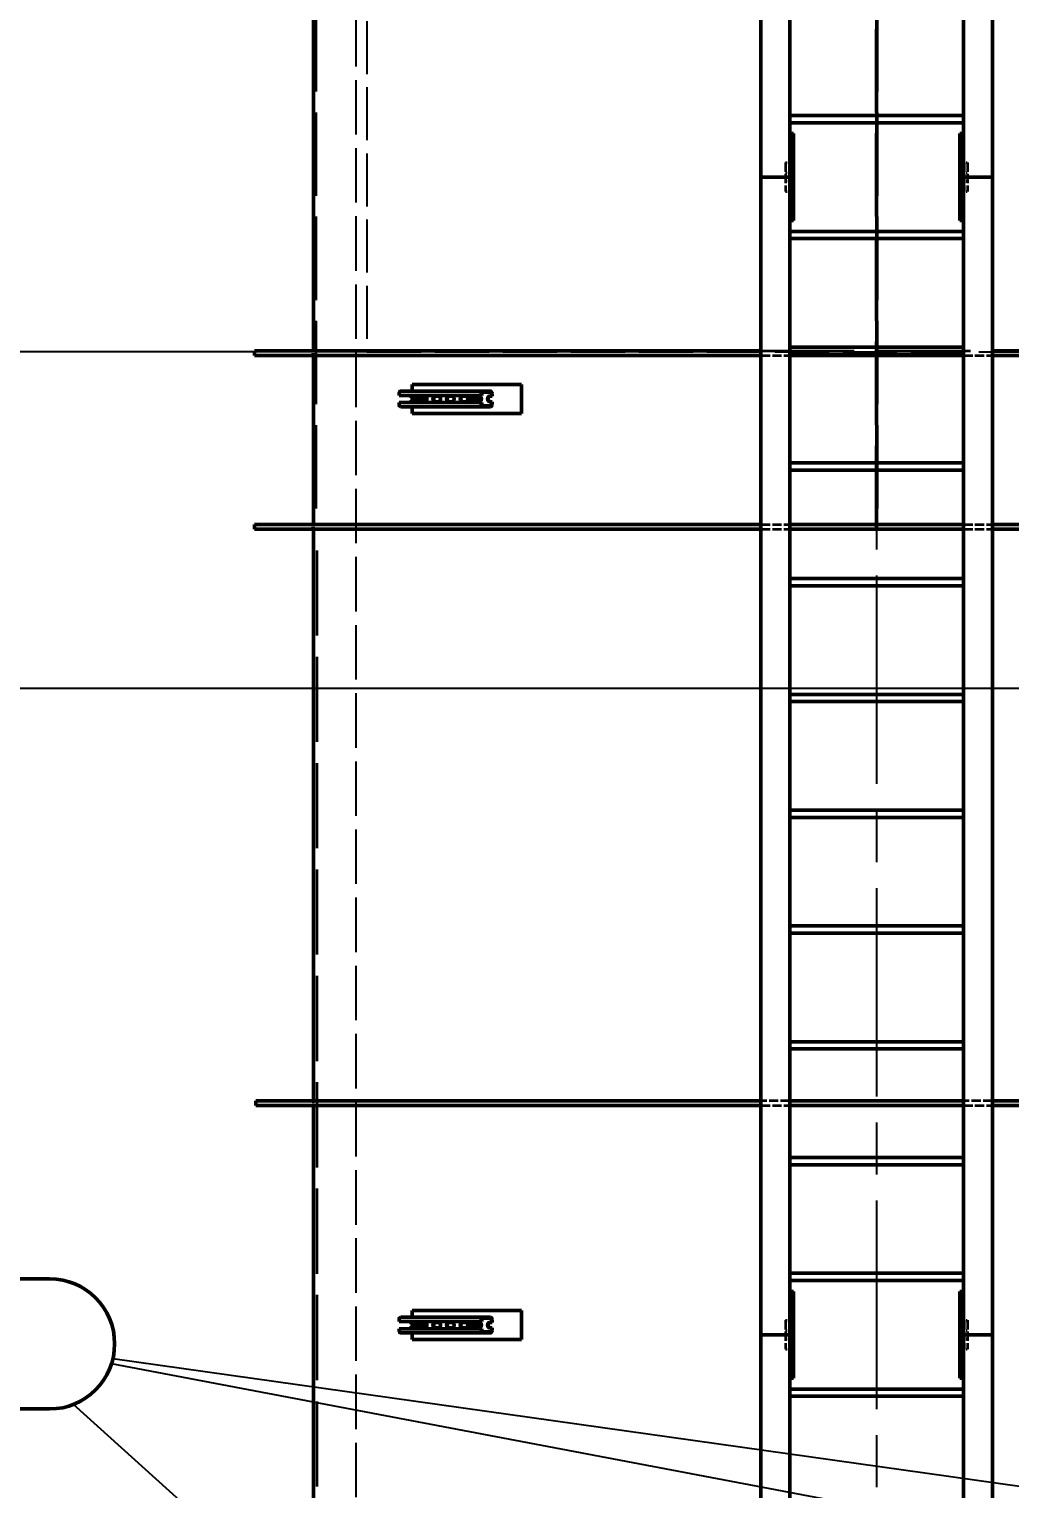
# Model space of a CAD drawing. Header units: inches. Extents: x 11 to 1621, y 11 to 1332.
# Drawn here: x 176.6 to 278.3, y 413.5 to 564.8 of the extents above; entities that cross this region are included whole.
import ezdxf
from ezdxf.enums import TextEntityAlignment as Align

# ---------------------------------------------------------------- set-up
doc = ezdxf.new("R2010")
doc.units = ezdxf.units.IN
doc.header["$LTSCALE"] = 48
doc.header["$MEASUREMENT"] = 0
doc.linetypes.add('CHAIN', pattern=[0.7087, 0.4724, -0.0591, 0.1181, -0.0591])
doc.linetypes.add('DASHED', pattern=[0.2067, 0.1654, -0.0413])
for name, color, linetype, lineweight in [('Centerline (ANSI)', 7, 'Continuous', 25), ('Dimension (ANSI)', 7, 'Continuous', 25), ('Hidden (ANSI)', 7, 'DASHED', 35), ('Sketch Geometry (ANSI)', 7, 'Continuous', 25), ('Symbol (ANSI)', 7, 'Continuous', 25), ('Title (ANSI)', 7, 'Continuous', 50), ('Visible (ANSI)', 7, 'Continuous', 50)]:
    doc.layers.add(name, color=color, linetype=linetype, lineweight=lineweight)
doc.styles.add('Dimension Text', font='tahoma.ttf')
doc.styles.get("Standard").update_dxf_attribs({"font": 'tahoma.ttf'})
doc.dimstyles.new('ELC angle$7', dxfattribs={"dimscale": 48, "dimtxt": 0.12, "dimasz": 0.098425, "dimexe": 0.125, "dimexo": 0.0625, "dimgap": 0.031496, "dimtad": 0, "dimtih": 1, "dimtoh": 1, "dimzin": 0, "dimdsep": 46, "dimtxsty": 'Dimension Text', "dimcen": 0.09, "dimdle": 0.393701, "dimclrd": 256, "dimclre": 256, "dimclrt": 256, "dimadec": 1, "dimazin": 0, "dimtfac": 1, "dimtofl": 0, "dimtmove": 0, "dimatfit": 3, "dimfxl": 0, "dimtolj": 1, "dimtzin": 0, "dimlwd": -1, "dimlwe": -1, "dimarcsym": 0})
doc.dimstyles.new('ELC FT', dxfattribs={"dimscale": 48, "dimtxt": 0.12, "dimasz": 0.098425, "dimexe": 0.05, "dimexo": 0.1, "dimgap": 0.031496, "dimtad": 1, "dimdec": 5, "dimzin": 3, "dimdsep": 46, "dimlunit": 4, "dimtxsty": 'Dimension Text', "dimcen": 0.09, "dimdle": 0.5, "dimclrd": 5, "dimclre": 5, "dimclrt": 256, "dimadec": 1, "dimazin": 3, "dimtfac": 0.833333, "dimtofl": 0, "dimtmove": 0, "dimatfit": 3, "dimfxl": 0, "dimfrac": 2, "dimtolj": 1, "dimtzin": 0, "dimlwd": 25, "dimlwe": 25, "dimarcsym": 0})

# ---------------------------------------------------------------- blocks, each defined once
blk = doc.blocks.new('*D28')
at = {"layer": 'Defpoints', "color": 0, "linetype": 'Continuous', "transparency": 16777216}
for p in [(86, 891.45), (200, 891.45), (183.39, 291.45)]:
    blk.add_point(p, dxfattribs=at)
at = {"layer": 'Dimension (ANSI)', "color": 5, "linetype": 'Continuous', "lineweight": 25, "transparency": 16777216}
for p, q in [((195.2, 891.45), (83.6, 891.45)), ((86, 886.73), (86, 614.44)), ((86, 296.18), (86, 568.46)), ((178.59, 291.45), (83.6, 291.45))]:
    blk.add_line(p, q, dxfattribs=at)
at = {"layer": 'Dimension (ANSI)', "color": 5, "linetype": 'Continuous', "transparency": 16777216}
for points in [[(85.22, 886.73), (86.79, 886.73), (86, 891.45)], [(85.22, 296.18), (86.79, 296.18), (86, 291.45)]]:
    blk.add_solid(points, dxfattribs=at)
at = {"layer": 'Dimension (ANSI)', "linetype": 'Continuous', "lineweight": 25, "transparency": 16777216, "insert": (86, 591.45), "char_height": 5.76, "attachment_point": 5, "rotation": 90, "style": 'Dimension Text'}
blk.add_mtext('\\A1;\\fTahoma|b0|i0;50\'-0"\\P\\fTahoma|b0|i0;4000 STACK', dxfattribs=at)
blk = doc.blocks.new('*D29')
at = {"layer": 'Defpoints', "color": 0, "linetype": 'Continuous', "transparency": 16777216}
for p in [(131.32, 496.45), (318.5, 496.45), (210.5, 326.45)]:
    blk.add_point(p, dxfattribs=at)
at = {"layer": 'Dimension (ANSI)', "color": 5, "linetype": 'Continuous', "lineweight": 25, "transparency": 16777216}
for p, q in [((313.7, 496.45), (128.92, 496.45)), ((131.32, 491.73), (131.32, 430.55)), ((131.32, 331.18), (131.32, 392.35)), ((205.7, 326.45), (128.92, 326.45))]:
    blk.add_line(p, q, dxfattribs=at)
at = {"layer": 'Dimension (ANSI)', "color": 5, "linetype": 'Continuous', "transparency": 16777216}
for points in [[(130.53, 491.73), (132.11, 491.73), (131.32, 496.45)], [(130.53, 331.18), (132.11, 331.18), (131.32, 326.45)]]:
    blk.add_solid(points, dxfattribs=at)
at = {"layer": 'Dimension (ANSI)', "linetype": 'Continuous', "lineweight": 25, "transparency": 16777216, "insert": (131.32, 411.45), "char_height": 5.76, "attachment_point": 5, "rotation": 90, "style": 'Dimension Text'}
blk.add_mtext('\\A1;\\fTahoma|b0|i0;14\'-2"\\P\\fTahoma|b0|i0;GAS PATH', dxfattribs=at)
blk = doc.blocks.new('*D41')
at = {"layer": 'Defpoints', "color": 0, "linetype": 'Continuous', "transparency": 16777216}
for p in [(211.66, 627.33), (131.32, 531.33), (211.66, 531.33)]:
    blk.add_point(p, dxfattribs=at)
at = {"layer": 'Dimension (ANSI)', "color": 5, "linetype": 'Continuous', "lineweight": 25, "transparency": 16777216}
for p, q in [((206.86, 627.33), (128.92, 627.33)), ((131.32, 622.6), (131.32, 598.33)), ((131.32, 536.05), (131.32, 560.32)), ((206.86, 531.33), (128.92, 531.33))]:
    blk.add_line(p, q, dxfattribs=at)
at = {"layer": 'Dimension (ANSI)', "color": 5, "linetype": 'Continuous', "transparency": 16777216}
for points in [[(130.53, 622.6), (132.11, 622.6), (131.32, 627.33)], [(130.53, 536.05), (132.11, 536.05), (131.32, 531.33)]]:
    blk.add_solid(points, dxfattribs=at)
at = {"layer": 'Dimension (ANSI)', "linetype": 'Continuous', "lineweight": 25, "transparency": 16777216, "insert": (131.32, 579.33), "char_height": 5.76, "attachment_point": 5, "rotation": 90, "style": 'Dimension Text'}
blk.add_mtext('\\A1;\\fTahoma|b0|i0;8\'-0"\\P\\fTahoma|b0|i0;SILENCER', dxfattribs=at)
blk = doc.blocks.new('*D42')
at = {"layer": 'Defpoints', "color": 0, "linetype": 'Continuous', "transparency": 16777216}
for p in [(211.66, 531.33), (131.32, 496.45), (318.5, 496.45)]:
    blk.add_point(p, dxfattribs=at)
at = {"layer": 'Dimension (ANSI)', "color": 5, "linetype": 'Continuous', "lineweight": 25, "transparency": 16777216}
for p, q in [((206.86, 531.33), (128.92, 531.33)), ((131.32, 526.6), (131.32, 501.18)), ((313.7, 496.45), (128.92, 496.45))]:
    blk.add_line(p, q, dxfattribs=at)
at = {"layer": 'Dimension (ANSI)', "color": 5, "linetype": 'Continuous', "transparency": 16777216}
for points in [[(130.53, 526.6), (132.11, 526.6), (131.32, 531.33)], [(130.53, 501.18), (132.11, 501.18), (131.32, 496.45)]]:
    blk.add_solid(points, dxfattribs=at)
at = {"layer": 'Dimension (ANSI)', "linetype": 'Continuous', "lineweight": 25, "transparency": 16777216, "insert": (126.17, 513.89), "char_height": 5.76, "attachment_point": 5, "rotation": 90, "style": 'Dimension Text'}
blk.add_mtext('\\A1;2\'-10 7/8"', dxfattribs=at)
blk = doc.blocks.new('CriticalFeature')
at = {"layer": 'Title (ANSI)'}
for p, q in [((0.125, 0.1875), (-0.125, 0.1875)), ((-0.125, -0.1875), (0.125, -0.1875))]:
    blk.add_line(p, q, dxfattribs=at)
for centre, start, end in [((-0.125, 0), 90, 270), ((0.125, 0), 270, 90)]:
    blk.add_arc(centre, 0.1875, start, end, dxfattribs=at)
at = {"layer": 'Symbol (ANSI)', "lineweight": 30, "flags": 63}
blk.add_attdef('Critical_Feature_No.<Enter_Prompt_for_Field>', text='', height=0.18, dxfattribs=at).set_placement((0, 0), align=Align.TOP_CENTER)

msp = doc.modelspace()

# ---------------------------------------------------------------- linework, layer by layer
at = {"layer": 'Centerline (ANSI)', "linetype": 'CHAIN', "ltscale": 0.952448}
msp.add_line((264.502429, 896.951101), (264.502429, 280.771104), dxfattribs=at)
at = {"layer": 'Hidden (ANSI)', "ltscale": 1.088534}
for p, q in [((206.377429, 890.951101), (206.377429, 512.951101)), ((264.43966, 890.951101), (264.43966, 512.951101)), ((264.439929, 512.951101), (264.439929, 890.951101)), ((264.564929, 890.951101), (264.564929, 512.951101)), ((264.565198, 512.951101), (264.565198, 890.951101))]:
    msp.add_line(p, q, dxfattribs=at)
at = {"layer": 'Hidden (ANSI)', "ltscale": 0.01478}
for p, q in [((255.064929, 550.951101), (255.439929, 550.951101)), ((273.564929, 550.951101), (273.939929, 550.951101)), ((255.064929, 549.888601), (255.439929, 549.888601)), ((273.564929, 549.888601), (273.939929, 549.888601)), ((255.064929, 549.013601), (255.439929, 549.013601)), ((255.064929, 547.951101), (255.439929, 547.951101)), ((273.564929, 549.013601), (273.939929, 549.013601)), ((273.564929, 547.951101), (273.939929, 547.951101)), ((255.064929, 430.951101), (255.439929, 430.951101)), ((255.064929, 429.888601), (255.439929, 429.888601)), ((273.564929, 430.951101), (273.939929, 430.951101)), ((273.564929, 429.888601), (273.939929, 429.888601)), ((255.064929, 429.013601), (255.439929, 429.013601)), ((273.564929, 429.013601), (273.939929, 429.013601)), ((255.064929, 427.951101), (255.439929, 427.951101)), ((273.564929, 427.951101), (273.939929, 427.951101))]:
    msp.add_line(p, q, dxfattribs=at)
at = {"layer": 'Hidden (ANSI)', "ltscale": 0.118944}
for p, q in [((255.064929, 550.951101), (255.064929, 547.951101)), ((255.439929, 550.951101), (255.439929, 547.951101)), ((273.564929, 550.951101), (273.564929, 547.951101)), ((273.939929, 550.951101), (273.939929, 547.951101)), ((255.064929, 430.951101), (255.064929, 427.951101)), ((255.439929, 430.951101), (255.439929, 427.951101)), ((273.564929, 430.951101), (273.564929, 427.951101)), ((273.939929, 430.951101), (273.939929, 427.951101))]:
    msp.add_line(p, q, dxfattribs=at)
at = {"layer": 'Hidden (ANSI)', "ltscale": 0.019741}
for p, q in [((206.002429, 531.451101), (206.002429, 530.951101)), ((206.127429, 531.451101), (206.127429, 530.951101)), ((206.002429, 513.451101), (206.002429, 512.951101)), ((206.127429, 513.451101), (206.127429, 512.951101)), ((206.127429, 453.201101), (206.127429, 453.701101)), ((206.127429, 453.201101), (206.127429, 453.701101))]:
    msp.add_line(p, q, dxfattribs=at)
at = {"layer": 'Hidden (ANSI)', "ltscale": 1.216571}
msp.add_line((252.502429, 531.451101), (276.502429, 531.451101), dxfattribs=at)
at = {"layer": 'Hidden (ANSI)', "ltscale": 0.120565}
for p, q in [((252.502429, 530.951101), (255.502429, 530.951101)), ((273.502429, 530.951101), (276.502429, 530.951101)), ((252.502429, 513.451101), (255.502429, 513.451101)), ((252.502429, 512.951101), (255.502429, 512.951101)), ((273.502429, 513.451101), (276.502429, 513.451101)), ((273.502429, 512.951101), (276.502429, 512.951101))]:
    msp.add_line(p, q, dxfattribs=at)
at = {"layer": 'Hidden (ANSI)', "ltscale": 1.111212}
msp.add_line((206.502429, 292.451101), (206.502429, 512.951101), dxfattribs=at)
at = {"layer": 'Hidden (ANSI)', "ltscale": 0.120571}
for p, q in [((255.502429, 453.701101), (252.502429, 453.701101)), ((252.502429, 453.201101), (255.502429, 453.201101)), ((276.502429, 453.701101), (273.502429, 453.701101)), ((273.502429, 453.201101), (276.502429, 453.201101))]:
    msp.add_line(p, q, dxfattribs=at)
at = {"layer": 'Sketch Geometry (ANSI)', "linetype": 'DASHED', "ltscale": 0.711831}
msp.add_line((210.502429, 891.451101), (210.502429, 326.451101), dxfattribs=at)
at = {"layer": 'Sketch Geometry (ANSI)', "linetype": 'DASHED', "ltscale": 0.691133}
msp.add_line((211.658747, 627.326101), (211.658747, 531.326101), dxfattribs=at)
at = {"layer": 'Sketch Geometry (ANSI)', "linetype": 'DASHED', "ltscale": 0.710481}
msp.add_line((211.658747, 531.326101), (317.39533, 531.326101), dxfattribs=at)
at = {"layer": 'Visible (ANSI)'}
for p, q in [((252.502429, 549.451101), (252.502429, 669.451101)), ((255.502429, 549.451101), (255.502429, 669.451101)), ((273.502429, 549.451101), (273.502429, 669.451101)), ((276.502429, 549.451101), (276.502429, 669.451101)), ((206.127429, 634.201101), (206.127429, 531.451101)), ((255.502429, 555.826101), (273.502429, 555.826101)), ((255.502429, 555.076101), (273.502429, 555.076101)), ((255.502429, 553.951101), (255.877429, 553.951101)), ((255.877429, 553.951101), (255.877429, 544.951101)), ((273.127429, 553.951101), (273.127429, 544.951101)), ((273.127429, 553.951101), (273.502429, 553.951101)), ((255.502429, 549.451101), (252.502429, 549.451101)), ((252.502429, 549.451101), (255.502429, 549.451101)), ((252.502429, 429.451101), (252.502429, 549.451101)), ((255.502429, 429.451101), (255.502429, 549.451101)), ((276.502429, 549.451101), (273.502429, 549.451101)), ((273.502429, 549.451101), (276.502429, 549.451101)), ((273.502429, 429.451101), (273.502429, 549.451101)), ((276.502429, 429.451101), (276.502429, 549.451101)), ((255.502429, 544.951101), (255.877429, 544.951101)), ((273.127429, 544.951101), (273.502429, 544.951101)), ((255.502429, 543.826101), (273.502429, 543.826101)), ((255.502429, 543.076101), (273.502429, 543.076101)), ((200.002429, 531.451101), (252.502429, 531.451101)), ((200.002429, 531.451101), (200.002429, 530.951101)), ((255.502429, 531.826101), (273.502429, 531.826101)), ((255.502429, 531.076101), (273.502429, 531.076101)), ((276.502429, 531.451101), (329.002429, 531.451101)), ((200.002429, 530.951101), (252.502429, 530.951101)), ((206.127429, 530.951101), (206.127429, 513.451101)), ((255.502429, 530.951101), (273.502429, 530.951101)), ((276.502429, 530.951101), (329.002429, 530.951101)), ((215.000918, 526.826101), (215.000918, 527.013601)), ((215.000918, 526.826101), (223.4862, 526.826101)), ((215.177695, 527.263601), (223.662976, 527.263601)), ((216.072751, 526.732351), (216.072751, 526.826101)), ((216.072751, 526.732351), (216.271625, 526.732351)), ((216.357074, 527.951101), (216.50352, 527.951101)), ((216.357074, 527.263601), (216.357074, 527.951101)), ((216.357074, 526.197135), (216.357074, 526.705066)), ((224.281695, 527.951101), (216.50352, 527.951101)), ((216.792369, 526.826101), (216.737904, 526.69269)), ((216.945462, 526.701101), (216.783373, 526.701101)), ((217.251648, 526.451101), (217.098555, 526.826101)), ((217.516813, 526.451101), (217.36372, 526.826101)), ((217.625797, 526.732351), (217.685838, 526.732351)), ((217.637525, 526.701437), (217.653592, 526.702324)), ((218.702304, 526.732351), (219.100052, 526.732351)), ((220.116518, 526.732351), (220.514265, 526.732351)), ((221.530731, 526.732351), (221.928479, 526.732351)), ((222.449223, 526.826101), (222.394758, 526.69269)), ((222.602316, 526.701101), (222.440227, 526.701101)), ((222.908502, 526.451101), (222.755409, 526.826101)), ((223.173667, 526.451101), (223.020574, 526.826101)), ((223.282651, 526.732351), (223.342692, 526.732351)), ((223.294379, 526.701437), (223.310446, 526.702324)), ((223.4862, 527.013601), (223.4862, 526.826101)), ((223.4862, 526.826101), (223.563416, 526.826101)), ((223.563416, 526.826101), (223.563416, 527.013601)), ((224.458471, 527.263601), (223.662976, 527.263601)), ((223.662976, 527.154401), (224.458471, 527.154401)), ((224.281695, 527.951101), (224.988802, 527.951101)), ((224.359158, 526.732351), (224.558032, 526.732351)), ((224.558032, 527.013601), (224.558032, 526.732351)), ((224.558032, 526.732351), (224.635248, 526.732351)), ((224.635248, 526.732351), (224.635248, 527.013601)), ((227.668446, 527.951101), (224.988802, 527.951101)), ((227.668446, 524.951101), (227.668446, 527.951101)), ((215.000918, 525.888601), (215.000918, 526.076101)), ((223.4862, 526.076101), (215.000918, 526.076101)), ((215.177695, 525.638601), (223.662976, 525.638601)), ((216.271625, 526.169851), (216.072751, 526.169851)), ((216.072751, 526.076101), (216.072751, 526.169851)), ((216.357074, 524.951101), (216.357074, 525.638601)), ((216.737904, 526.209512), (216.792369, 526.076101)), ((216.945462, 526.201101), (216.783373, 526.201101)), ((217.098555, 526.076101), (217.251648, 526.451101)), ((217.516813, 526.451101), (217.251648, 526.451101)), ((217.36372, 526.076101), (217.516813, 526.451101)), ((217.685838, 526.169851), (217.625797, 526.169851)), ((217.637525, 526.200765), (217.653592, 526.199878)), ((219.100052, 526.169851), (218.702304, 526.169851)), ((220.514265, 526.169851), (220.116518, 526.169851)), ((221.928479, 526.169851), (221.530731, 526.169851)), ((222.394758, 526.209512), (222.449223, 526.076101)), ((222.602316, 526.201101), (222.440227, 526.201101)), ((222.755409, 526.076101), (222.908502, 526.451101)), ((223.173667, 526.451101), (222.908502, 526.451101)), ((223.020574, 526.076101), (223.173667, 526.451101)), ((223.342692, 526.169851), (223.282651, 526.169851)), ((223.294379, 526.200765), (223.310446, 526.199878)), ((223.563416, 526.076101), (223.4862, 526.076101)), ((223.4862, 526.076101), (223.4862, 525.888601)), ((223.563416, 525.888601), (223.563416, 526.076101)), ((224.458471, 525.747801), (223.662976, 525.747801)), ((223.662976, 525.638601), (224.458471, 525.638601)), ((224.558032, 526.169851), (224.359158, 526.169851)), ((224.558032, 526.169851), (224.558032, 525.888601)), ((224.635248, 526.169851), (224.558032, 526.169851)), ((224.635248, 525.888601), (224.635248, 526.169851)), ((216.357074, 524.951101), (216.50352, 524.951101)), ((224.281695, 524.951101), (216.50352, 524.951101)), ((224.281695, 524.951101), (224.988802, 524.951101)), ((227.668446, 524.951101), (224.988802, 524.951101)), ((255.502429, 519.826101), (273.502429, 519.826101)), ((255.502429, 519.076101), (273.502429, 519.076101)), ((200.002429, 513.451101), (252.502429, 513.451101)), ((200.002429, 513.451101), (200.002429, 512.951101)), ((200.002429, 512.951101), (252.502429, 512.951101)), ((206.127429, 453.701101), (206.127429, 512.951101)), ((255.502429, 513.451101), (273.502429, 513.451101)), ((255.502429, 512.951101), (273.502429, 512.951101)), ((276.502429, 513.451101), (329.002429, 513.451101)), ((276.502429, 512.951101), (329.002429, 512.951101)), ((255.502429, 507.826101), (273.502429, 507.826101)), ((255.502429, 507.076101), (273.502429, 507.076101)), ((255.502429, 495.826101), (273.502429, 495.826101)), ((255.502429, 495.076101), (273.502429, 495.076101)), ((255.502429, 483.826101), (273.502429, 483.826101)), ((255.502429, 483.076101), (273.502429, 483.076101)), ((255.502429, 471.826101), (273.502429, 471.826101)), ((255.502429, 471.076101), (273.502429, 471.076101)), ((255.502429, 459.826101), (273.502429, 459.826101)), ((255.502429, 459.076101), (273.502429, 459.076101)), ((252.502429, 453.701101), (200.127429, 453.701101)), ((200.127429, 453.201101), (200.127429, 453.701101)), ((200.127429, 453.201101), (252.502429, 453.201101)), ((206.127429, 369.638601), (206.127429, 453.201101)), ((273.502429, 453.701101), (255.502429, 453.701101)), ((255.502429, 453.201101), (273.502429, 453.201101)), ((301.818291, 453.701101), (276.502429, 453.701101)), ((276.502429, 453.201101), (301.818291, 453.201101)), ((255.502429, 447.826101), (273.502429, 447.826101)), ((255.502429, 447.076101), (273.502429, 447.076101)), ((255.502429, 435.826101), (273.502429, 435.826101)), ((255.502429, 435.076101), (273.502429, 435.076101)), ((255.502429, 433.951101), (255.877429, 433.951101)), ((255.877429, 433.951101), (255.877429, 424.951101)), ((273.127429, 433.951101), (273.127429, 424.951101)), ((273.127429, 433.951101), (273.502429, 433.951101)), ((215.177695, 431.263601), (223.662976, 431.263601)), ((216.357074, 431.951101), (216.50352, 431.951101)), ((216.357074, 431.263601), (216.357074, 431.951101)), ((224.281695, 431.951101), (216.50352, 431.951101)), ((224.458471, 431.263601), (223.662976, 431.263601)), ((224.281695, 431.951101), (224.988802, 431.951101)), ((227.668446, 431.951101), (224.988802, 431.951101)), ((227.668446, 428.951101), (227.668446, 431.951101)), ((215.000918, 430.826101), (215.000918, 431.013601)), ((215.000918, 430.826101), (223.4862, 430.826101)), ((215.000918, 429.888601), (215.000918, 430.076101)), ((223.4862, 430.076101), (215.000918, 430.076101)), ((216.072751, 430.732351), (216.072751, 430.826101)), ((216.072751, 430.732351), (216.271625, 430.732351)), ((216.271625, 430.169851), (216.072751, 430.169851)), ((216.072751, 430.076101), (216.072751, 430.169851)), ((216.357074, 430.197135), (216.357074, 430.705066)), ((216.792369, 430.826101), (216.737904, 430.69269)), ((216.737904, 430.209512), (216.792369, 430.076101)), ((216.945462, 430.701101), (216.783373, 430.701101)), ((216.945462, 430.201101), (216.783373, 430.201101)), ((217.251648, 430.451101), (217.098555, 430.826101)), ((217.098555, 430.076101), (217.251648, 430.451101)), ((217.516813, 430.451101), (217.251648, 430.451101)), ((217.516813, 430.451101), (217.36372, 430.826101)), ((217.36372, 430.076101), (217.516813, 430.451101)), ((217.625797, 430.732351), (217.685838, 430.732351)), ((217.685838, 430.169851), (217.625797, 430.169851)), ((217.637525, 430.701437), (217.653592, 430.702324)), ((217.637525, 430.200765), (217.653592, 430.199878)), ((218.702304, 430.732351), (219.100052, 430.732351)), ((219.100052, 430.169851), (218.702304, 430.169851)), ((220.116518, 430.732351), (220.514265, 430.732351)), ((220.514265, 430.169851), (220.116518, 430.169851)), ((221.530731, 430.732351), (221.928479, 430.732351)), ((221.928479, 430.169851), (221.530731, 430.169851)), ((222.449223, 430.826101), (222.394758, 430.69269)), ((222.394758, 430.209512), (222.449223, 430.076101)), ((222.602316, 430.701101), (222.440227, 430.701101)), ((222.602316, 430.201101), (222.440227, 430.201101)), ((222.908502, 430.451101), (222.755409, 430.826101)), ((222.755409, 430.076101), (222.908502, 430.451101)), ((223.173667, 430.451101), (222.908502, 430.451101)), ((223.173667, 430.451101), (223.020574, 430.826101)), ((223.020574, 430.076101), (223.173667, 430.451101)), ((223.282651, 430.732351), (223.342692, 430.732351)), ((223.342692, 430.169851), (223.282651, 430.169851)), ((223.294379, 430.701437), (223.310446, 430.702324)), ((223.294379, 430.200765), (223.310446, 430.199878)), ((223.4862, 431.013601), (223.4862, 430.826101)), ((223.4862, 430.826101), (223.563416, 430.826101)), ((223.563416, 430.076101), (223.4862, 430.076101)), ((223.4862, 430.076101), (223.4862, 429.888601)), ((223.563416, 430.826101), (223.563416, 431.013601)), ((223.563416, 429.888601), (223.563416, 430.076101)), ((223.662976, 431.154401), (224.458471, 431.154401)), ((224.458471, 429.747801), (223.662976, 429.747801)), ((224.359158, 430.732351), (224.558032, 430.732351)), ((224.558032, 430.169851), (224.359158, 430.169851)), ((224.558032, 431.013601), (224.558032, 430.732351)), ((224.558032, 430.732351), (224.635248, 430.732351)), ((224.558032, 430.169851), (224.558032, 429.888601)), ((224.635248, 430.169851), (224.558032, 430.169851)), ((224.635248, 430.732351), (224.635248, 431.013601)), ((224.635248, 429.888601), (224.635248, 430.169851)), ((215.177695, 429.638601), (223.662976, 429.638601)), ((216.357074, 428.951101), (216.357074, 429.638601)), ((216.357074, 428.951101), (216.50352, 428.951101)), ((224.281695, 428.951101), (216.50352, 428.951101)), ((223.662976, 429.638601), (224.458471, 429.638601)), ((224.281695, 428.951101), (224.988802, 428.951101)), ((227.668446, 428.951101), (224.988802, 428.951101)), ((252.502429, 429.451101), (252.502429, 293.076101)), ((252.502429, 429.451101), (255.502429, 429.451101)), ((255.502429, 429.451101), (252.502429, 429.451101)), ((255.502429, 429.451101), (255.502429, 293.076101)), ((273.502429, 429.451101), (273.502429, 293.076101)), ((273.502429, 429.451101), (276.502429, 429.451101)), ((276.502429, 429.451101), (273.502429, 429.451101)), ((276.502429, 429.451101), (276.502429, 293.076101)), ((255.502429, 424.951101), (255.877429, 424.951101)), ((255.502429, 423.826101), (273.502429, 423.826101)), ((273.127429, 424.951101), (273.502429, 424.951101)), ((255.502429, 423.076101), (273.502429, 423.076101))]:
    msp.add_line(p, q, dxfattribs=at)
for centre, major_axis, start_param, end_param in [((215.177695, 527.013601), (0, 0.25), 0, 1.5707963268), ((216.271625, 526.451101), (0, 0.28125), 3.1415926536, 6.2831853072), ((216.945462, 526.451101), (0, 0.25), 3.1415926536, 6.2831853072), ((217.210627, 526.451101), (0, 0.5625), 3.9826613242, 5.4421166366), ((217.281338, 526.451101), (0, 0.5625), 3.9826613242, 5.4421166366), ((217.56418, 526.451101), (0, 0.28125), 3.4923151261, 5.9324628346), ((217.634891, 526.451101), (0, 0.25), 6.1507674161, 6.2675596713), ((217.740957, 526.451101), (0, -0.28125), 3.6021466453, 3.6088643527), ((217.685838, 526.451101), (0, 0.28125), 3.1415926536, 6.2831853072), ((218.702304, 526.451101), (0, -0.28125), 3.1415926536, 6.2831853072), ((218.77952, 526.451101), (0, 0.28125), 0, 3.1415926536), ((219.100052, 526.451101), (0, 0.28125), 3.1415926536, 6.2831853072), ((220.116518, 526.451101), (0, -0.28125), 3.1415926536, 6.2831853072), ((220.193734, 526.451101), (0, 0.28125), 0, 3.1415926536), ((220.514265, 526.451101), (0, 0.28125), 3.1415926536, 6.2831853072), ((221.530731, 526.451101), (0, -0.28125), 3.1415926536, 6.2831853072), ((221.607947, 526.451101), (0, 0.28125), 0, 3.1415926536), ((221.928479, 526.451101), (0, 0.28125), 3.1415926536, 6.2831853072), ((222.602316, 526.451101), (0, 0.25), 3.1415926536, 6.2831853072), ((222.867481, 526.451101), (0, 0.5625), 3.9826613242, 5.4421166366), ((222.938192, 526.451101), (0, 0.5625), 3.9826613242, 5.4421166366), ((223.221035, 526.451101), (0, 0.28125), 3.4923151261, 5.9324628346), ((223.291745, 526.451101), (0, 0.25), 6.1507674161, 6.2675596713), ((223.397811, 526.451101), (0, -0.28125), 3.6021466453, 3.6088643527), ((223.342692, 526.451101), (0, 0.28125), 3.1415926536, 6.2831853072), ((223.662976, 527.013601), (0, 0.25), 0, 1.5707963268), ((223.662976, 527.013601), (0, 0.1408), 0, 1.5707963268), ((224.359158, 526.451101), (0, -0.28125), 3.1415926536, 6.2831853072), ((224.436374, 526.451101), (0, 0.28125), 0, 3.1415926536), ((224.458471, 527.013601), (0, 0.25), 4.7123889804, 6.2831853072), ((224.458471, 527.013601), (0, 0.1408), 4.7123889804, 6.2831853071), ((215.177695, 525.888601), (0, -0.25), 4.7123889804, 6.2831853072), ((217.634891, 526.451101), (0, -0.25), 0.0156256359, 0.1324178911), ((217.740957, 526.451101), (0, -0.28125), 5.815913608, 5.8226313155), ((223.291745, 526.451101), (0, -0.25), 0.0156256359, 0.1324178911), ((223.397811, 526.451101), (0, -0.28125), 5.815913608, 5.8226313155), ((223.662976, 525.888601), (0, -0.25), 4.7123889804, 6.2831853072), ((223.662976, 525.888601), (0, -0.1408), 4.7123889804, 6.2831853072), ((224.458471, 525.888601), (0, -0.1408), 0, 1.5707963268), ((224.458471, 525.888601), (0, -0.25), 0, 1.5707963268), ((215.177695, 431.013601), (0, 0.25), 0, 1.5707963268), ((223.662976, 431.013601), (0, 0.25), 0, 1.5707963268), ((224.458471, 431.013601), (0, 0.25), 4.7123889804, 6.2831853072), ((215.177695, 429.888601), (0, -0.25), 4.7123889804, 6.2831853072), ((216.271625, 430.451101), (0, 0.28125), 3.1415926536, 6.2831853072), ((216.945462, 430.451101), (0, 0.25), 3.1415926536, 6.2831853072), ((217.210627, 430.451101), (0, 0.5625), 3.9826613242, 5.4421166366), ((217.281338, 430.451101), (0, 0.5625), 3.9826613242, 5.4421166366), ((217.56418, 430.451101), (0, 0.28125), 3.4923151261, 5.9324628346), ((217.634891, 430.451101), (0, 0.25), 6.1507674161, 6.2675596713), ((217.634891, 430.451101), (0, -0.25), 0.0156256359, 0.1324178911), ((217.740957, 430.451101), (0, -0.28125), 3.6021466453, 3.6088643527), ((217.740957, 430.451101), (0, -0.28125), 5.815913608, 5.8226313155), ((217.685838, 430.451101), (0, 0.28125), 3.1415926536, 6.2831853072), ((218.702304, 430.451101), (0, -0.28125), 3.1415926536, 6.2831853072), ((218.77952, 430.451101), (0, 0.28125), 0, 3.1415926536), ((219.100052, 430.451101), (0, 0.28125), 3.1415926536, 6.2831853072), ((220.116518, 430.451101), (0, -0.28125), 3.1415926536, 6.2831853072), ((220.193734, 430.451101), (0, 0.28125), 0, 3.1415926536), ((220.514265, 430.451101), (0, 0.28125), 3.1415926536, 6.2831853072), ((221.530731, 430.451101), (0, -0.28125), 3.1415926536, 6.2831853072), ((221.607947, 430.451101), (0, 0.28125), 0, 3.1415926536), ((221.928479, 430.451101), (0, 0.28125), 3.1415926536, 6.2831853072), ((222.602316, 430.451101), (0, 0.25), 3.1415926536, 6.2831853072), ((222.867481, 430.451101), (0, 0.5625), 3.9826613242, 5.4421166366), ((222.938192, 430.451101), (0, 0.5625), 3.9826613242, 5.4421166366), ((223.221035, 430.451101), (0, 0.28125), 3.4923151261, 5.9324628346), ((223.291745, 430.451101), (0, 0.25), 6.1507674161, 6.2675596713), ((223.291745, 430.451101), (0, -0.25), 0.0156256359, 0.1324178911), ((223.397811, 430.451101), (0, -0.28125), 3.6021466453, 3.6088643527), ((223.397811, 430.451101), (0, -0.28125), 5.815913608, 5.8226313155), ((223.342692, 430.451101), (0, 0.28125), 3.1415926536, 6.2831853072), ((223.662976, 429.888601), (0, -0.25), 4.7123889804, 6.2831853072), ((223.662976, 431.013601), (0, 0.1408), 0, 1.5707963268), ((223.662976, 429.888601), (0, -0.1408), 4.7123889804, 6.2831853072), ((224.359158, 430.451101), (0, -0.28125), 3.1415926536, 6.2831853072), ((224.436374, 430.451101), (0, 0.28125), 0, 3.1415926536), ((224.458471, 431.013601), (0, 0.1408), 4.7123889804, 6.2831853071), ((224.458471, 429.888601), (0, -0.1408), 0, 1.5707963268), ((224.458471, 429.888601), (0, -0.25), 0, 1.5707963268)]:
    msp.add_ellipse(centre, major_axis=major_axis, ratio=0.7071067812, start_param=start_param, end_param=end_param, dxfattribs=at)
for centre, major_axis in [((216.783373, 526.451101), (0, -0.25)), ((216.751008, 526.451101), (0, 0.202812)), ((222.440227, 526.451101), (0, -0.25)), ((222.407862, 526.451101), (0, 0.202812)), ((216.783373, 430.451101), (0, -0.25)), ((216.751008, 430.451101), (0, 0.202812)), ((222.440227, 430.451101), (0, -0.25)), ((222.407862, 430.451101), (0, 0.202812))]:
    msp.add_ellipse(centre, major_axis=major_axis, ratio=0.7071067812, dxfattribs=at)

# ---------------------------------------------------------------- block references
at = {"xscale": 36, "yscale": 36, "zscale": 36}
msp.add_blockref('CriticalFeature', (174.255274, 428.505759), dxfattribs=at)

# ---------------------------------------------------------------- dimensions: what is measured, and where the dimension line sits
at = {"layer": 'Dimension (ANSI)', "color": 5, "linetype": 'Continuous', "lineweight": 25, "true_color": 0x0000ff}
for base, p1, p2, angle, text, picture, middle in [((86.002429, 891.451101), (183.392611, 291.451101), (200.002429, 891.451101), 270, '\\fTahoma|b0|i0;<>\\P\\fTahoma|b0|i0;4000 STACK', '*D28', (86.002429, 591.451101)), ((131.318097, 531.326101), (211.658747, 627.326101), (211.658747, 531.326101), 90, '\\fTahoma|b0|i0;<>\\P\\fTahoma|b0|i0;SILENCER', '*D41', (131.318097, 579.326101)), ((131.318097, 496.451101), (210.502429, 326.451101), (318.502429, 496.451101), 270, '\\fTahoma|b0|i0;<>\\P\\fTahoma|b0|i0;GAS PATH', '*D29', (131.318097, 411.451101))]:
    dim = msp.add_linear_dim(base=base, p1=p1, p2=p2, angle=angle, text=text, dimstyle='ELC FT', override={"dimgap": 0.031496, "dimtad": 0, "dimdec": 5, "dimlfac": 1, "dimtol": 0, "dimlim": 0, "dimtp": 0, "dimtm": 0, "dimtdec": 2, "dimatfit": 1, "dimtvp": 0}, dxfattribs=at)
    dim.commit()
    dim.dimension.update_dxf_attribs({"geometry": picture, "text_midpoint": middle, "dimtype": 160})
dim = msp.add_linear_dim(base=(131.318097, 496.451101), p1=(211.658747, 531.326101), p2=(318.502429, 496.451101), angle=270, dimstyle='ELC FT', override={"dimgap": 0.031496, "dimdec": 5, "dimlfac": 1, "dimtol": 0, "dimlim": 0, "dimtp": 0, "dimtm": 0, "dimtdec": 2, "dimatfit": 1}, dxfattribs=at)
dim.commit()
dim.dimension.update_dxf_attribs({"geometry": '*D42', "text_midpoint": (131.318097, 513.888601), "dimtype": 160})

# ---------------------------------------------------------------- leaders
at = {"layer": 'Symbol (ANSI)'}
for points in [[(565.059706, 373.525229), (185.323221, 426.948659)], [(438.502429, 378.431743), (185.179975, 426.435562)], [(224.235579, 383.451101), (181.22431, 422.223533)]]:
    msp.add_leader(points, dimstyle='ELC angle$7', override={"dimtad": 0}, dxfattribs=at)

doc.saveas('drawing.dxf')
